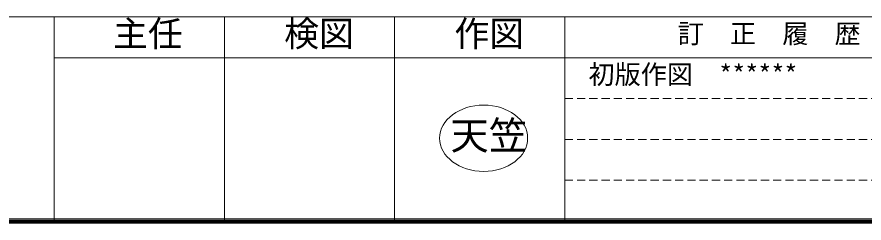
# Model space of a CAD drawing. Units: millimetres at full size; details may follow other scales. Extents: x -1601 to 2776, y -1131 to 1131.
# Drawn here: x -645.9 to -148.2, y -1131.2 to -1010 of the extents above; entities that cross this region are included whole.
import ezdxf
from ezdxf.enums import TextEntityAlignment as Align

# ---------------------------------------------------------------- set-up
doc = ezdxf.new("R2010")
doc.units = ezdxf.units.MM
doc.header["$LTSCALE"] = 4
doc.linetypes.add('DASHED1', pattern=[1.8, 1.2, -0.6])
doc.layers.add('0-0_0', color=7, linetype='Continuous', lineweight=18)
doc.layers.add('1-1_WAKU', color=7, linetype='Continuous', lineweight=18)
doc.layers.add('0-F_MOJI', color=6, linetype='Continuous')
doc.styles.add('ＭＳ ゴシック', font='')
doc.styles.get('ＭＳ ゴシック').set_extended_font_data('MS Gothic')

msp = doc.modelspace()

# ---------------------------------------------------------------- linework, layer by layer
at = {"layer": '0-0_0'}
msp.add_ellipse((-371.675, -1081.298), major_axis=(25.847, 0), ratio=0.755094, dxfattribs=at)
at = {"layer": '1-1_WAKU'}
for p, q in [((-1600, -1010), (1600, -1010)), ((-624, -1010), (-624, -1130)), ((-524, -1010), (-524, -1130)), ((-424, -1010), (-424, -1130)), ((-324, -1010), (-324, -1130)), ((-624, -1034), (-324, -1034)), ((-324, -1034), (-85.333, -1034)), ((-1599.4, -1129.4), (1599.4, -1129.4)), ((-1598.8, -1128.8), (1598.8, -1128.8)), ((-1601.2, -1131.2), (1601.2, -1131.2)), ((-1600.6, -1130.6), (1600.6, -1130.6)), ((-1600, -1130), (1600, -1130))]:
    msp.add_line(p, q, dxfattribs=at)
at = {"layer": '1-1_WAKU', "linetype": 'DASHED1'}
for p, q in [((-324, -1058), (-85.333, -1058)), ((-324, -1082), (-85.333, -1082)), ((-324, -1106), (-85.333, -1106))]:
    msp.add_line(p, q, dxfattribs=at)

# ---------------------------------------------------------------- texts
at = {"layer": '0-0_0', "style": 'ＭＳ ゴシック'}
for s, height, p in [('初版作図\u3000******', 11.26, (-310.094, -1052.819)), ('天笠', 16.52, (-391.167, -1092.908))]:
    msp.add_text(s, height=height, dxfattribs=at).set_placement(p, align=Align.BOTTOM_LEFT)
at = {"layer": '0-F_MOJI', "style": 'ＭＳ ゴシック'}
for s, height, p in [('主任', 15.01, (-589.395, -1031.842)), ('検図', 15.01, (-488.862, -1031.842)), ('作図', 15.01, (-388.862, -1031.842)), ('訂\u3000正\u3000履\u3000歴', 11.26, (-257.675, -1028.819))]:
    msp.add_text(s, height=height, dxfattribs=at).set_placement(p, align=Align.BOTTOM_LEFT)

doc.saveas('drawing.dxf')
